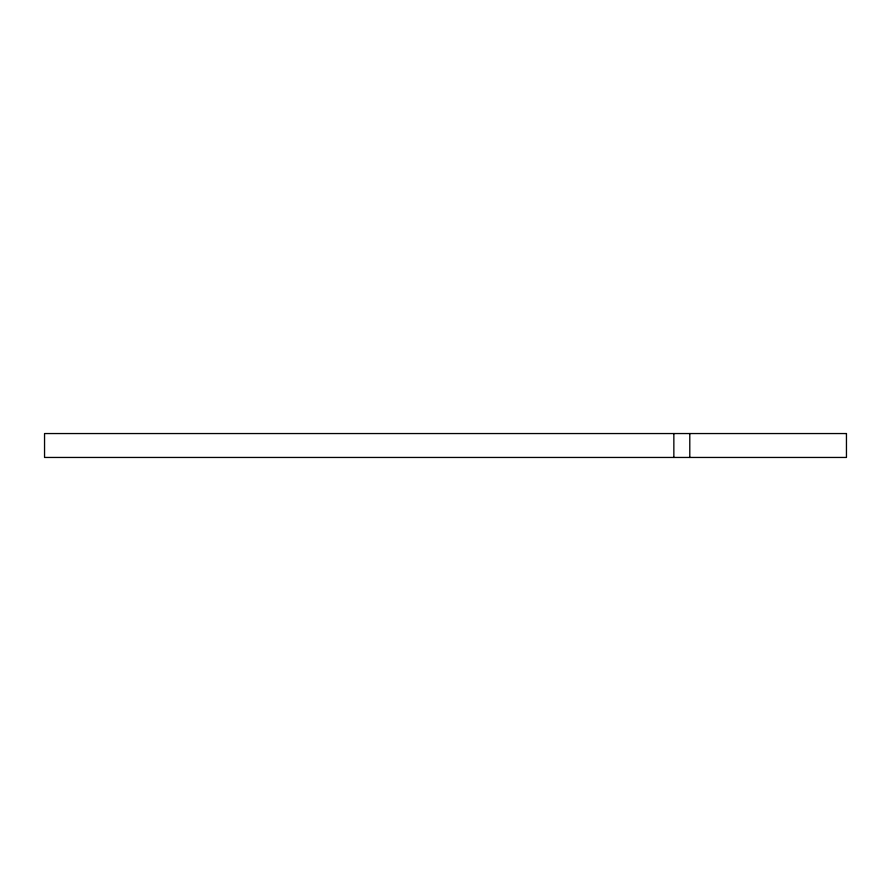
<?xml version="1.0" encoding="UTF-8"?>
<svg xmlns="http://www.w3.org/2000/svg" width="891" height="891" viewBox="0 0 891 891"><rect width="100%" height="100%" fill="white"/><g stroke="black" fill="none" stroke-linecap="round" stroke-linejoin="round"><path stroke-width="1.34" d="M689.79 433.549L689.79 457.451M673.852 433.549L673.852 457.451M846.45 433.549L44.55 433.549L44.55 457.451L846.45 457.451L846.45 433.549"/></g></svg>
